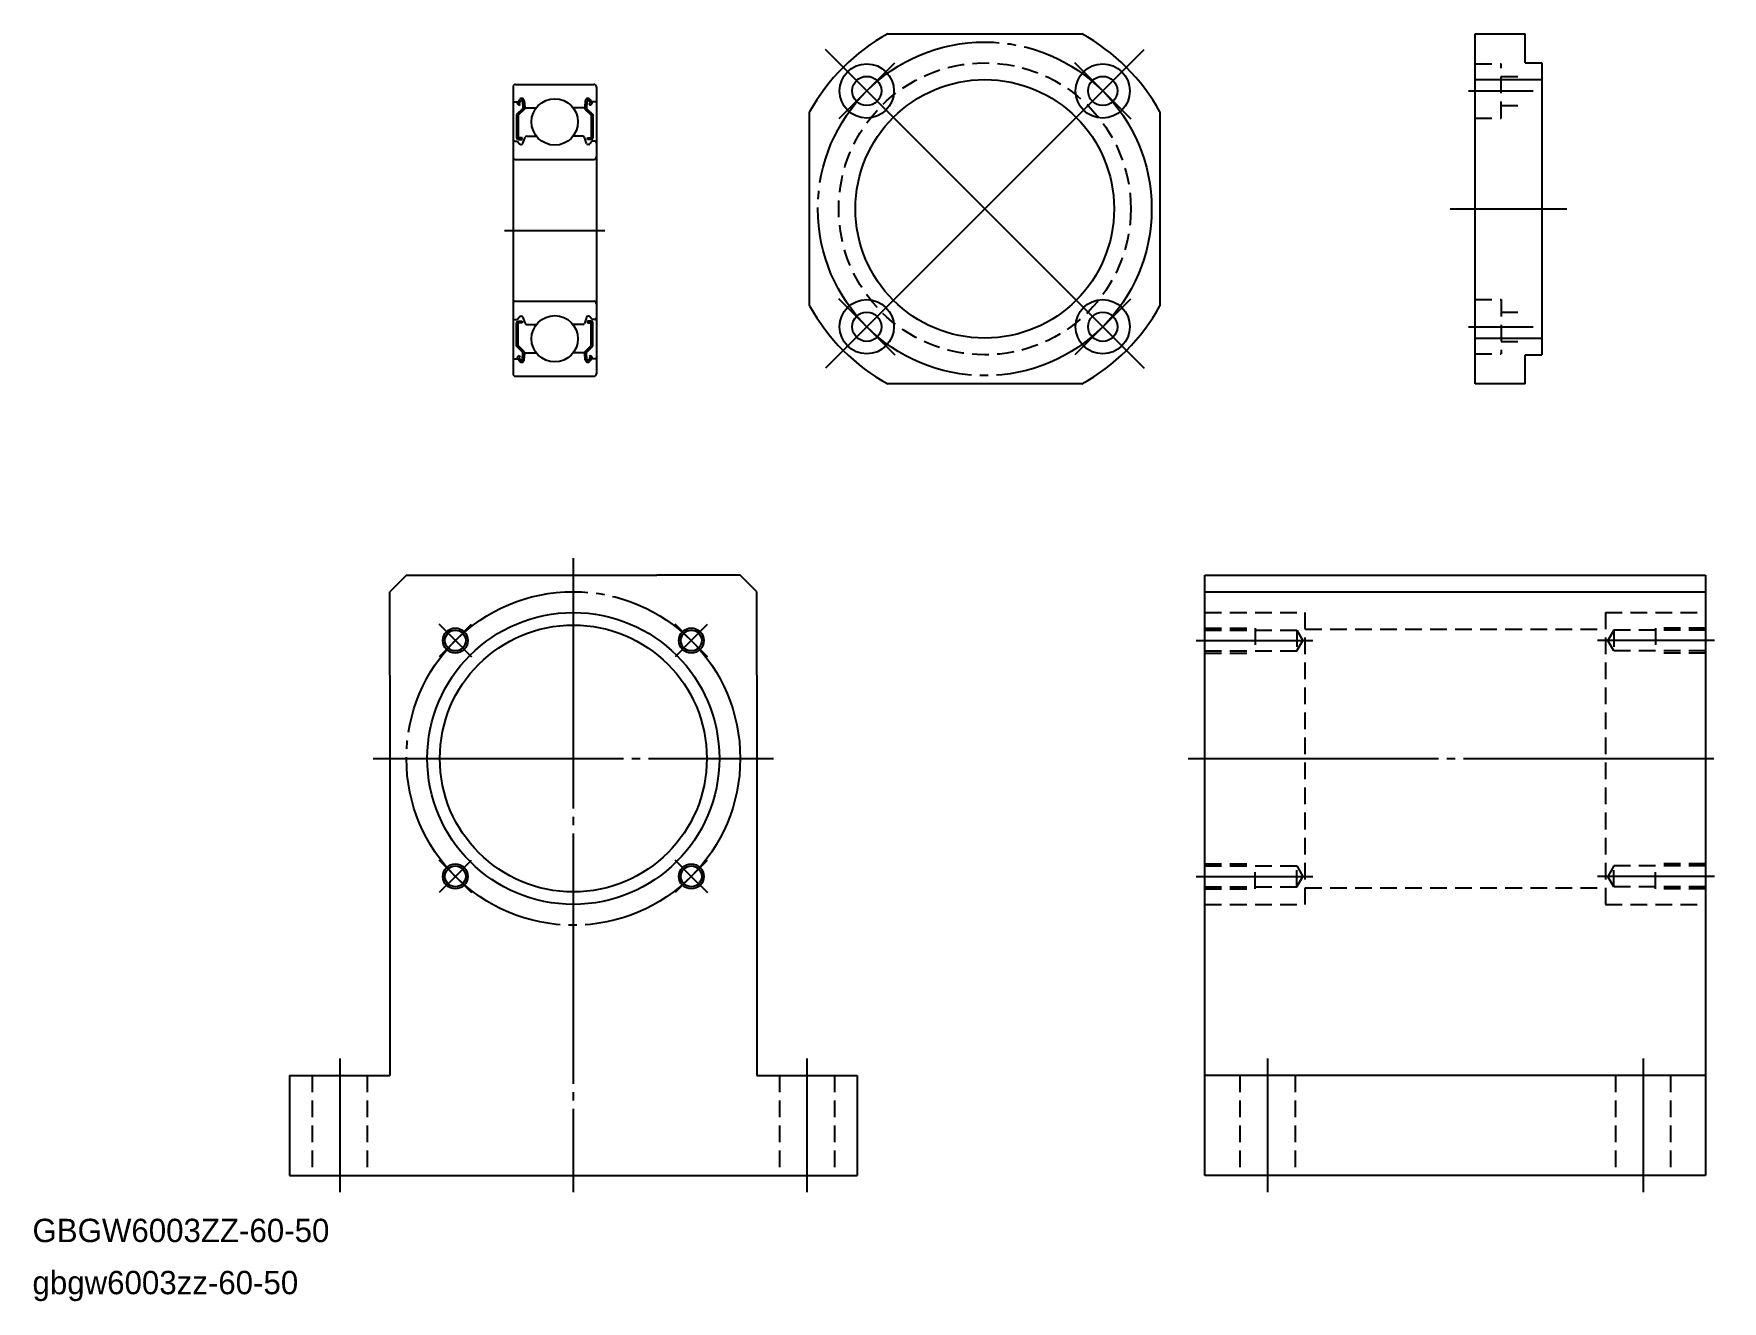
# Model space of a CAD drawing. Extents: x -152 to 50, y -42 to 110.
import ezdxf

# ---------------------------------------------------------------- set-up
doc = ezdxf.new("R2010")
doc.units = 0
doc.linetypes.add('CENTER', pattern=[33, 30, -1, 1, -1])
doc.linetypes.add('DASHED', pattern=[3, 2, -1])
doc.layers.get('0').update_dxf_attribs({"linetype": 'CONTINUOUS'})
doc.layers.add('CENTER', color=7, linetype='CONTINUOUS')

msp = doc.modelspace()

# ---------------------------------------------------------------- linework, layer by layer
at = {"color": 7, "linetype": 'CONTINUOUS'}
for p, q in [((-50.08, 109.54), (-26.84, 109.54)), ((20.32, 67.54), (20.32, 109.54)), ((20.32, 109.54), (26.32, 109.54)), ((26.32, 106.04), (26.32, 109.54)), ((26.32, 106.04), (28.32, 106.04)), ((28.32, 106.04), (28.32, 71.04)), ((20.32, 104.04), (28.32, 104.04)), ((-59.46, 76.92), (-59.46, 100.16)), ((-17.46, 100.16), (-17.46, 76.92)), ((20.32, 73.04), (28.32, 73.04)), ((26.32, 71.04), (28.32, 71.04)), ((26.32, 67.54), (26.32, 71.04)), ((-26.84, 67.54), (-50.08, 67.54)), ((26.32, 67.54), (20.32, 67.54)), ((-107.77, 44.63), (-109.77, 42.63)), ((-107.77, 44.63), (-97.77, 44.63)), ((-97.77, 44.63), (-77.77, 44.63)), ((-67.77, 44.63), (-77.77, 44.63)), ((-65.77, 42.63), (-67.77, 44.63)), ((-12.07, -27.37), (-12.07, 44.63)), ((-12.07, 44.63), (47.93, 44.63)), ((47.93, 44.63), (47.93, -27.37)), ((-109.77, 32.63), (-109.77, 42.63)), ((-65.77, 32.63), (-65.77, 42.63)), ((-12.07, 42.63), (47.93, 42.63)), ((-109.77, 32.63), (-109.77, -15.37)), ((-65.77, 32.63), (-65.77, -15.37)), ((-121.77, -15.37), (-109.77, -15.37)), ((-121.77, -15.37), (-121.77, -27.37)), ((-65.77, -15.37), (-53.77, -15.37)), ((-53.77, -15.37), (-53.77, -27.37)), ((47.93, -15.37), (-12.07, -15.37)), ((-121.77, -27.37), (-53.77, -27.37)), ((47.93, -27.37), (-12.07, -27.37))]:
    msp.add_line(p, q, dxfattribs=at)
at = {"color": 3, "linetype": 'DASHED'}
for p, q in [((20.32, 105.93), (23.42, 105.93)), ((23.42, 99.43), (23.42, 105.93)), ((23.42, 104.43), (26.32, 104.43)), ((20.32, 99.43), (23.42, 99.43)), ((23.42, 100.93), (26.32, 100.93)), ((20.32, 77.65), (23.42, 77.65)), ((23.42, 77.65), (23.42, 71.15)), ((23.42, 76.15), (26.32, 76.15)), ((20.32, 71.15), (23.42, 71.15)), ((23.42, 72.65), (26.32, 72.65)), ((-12.07, 40.13), (-0.07, 40.13)), ((-0.07, 5.13), (-0.07, 40.13)), ((35.93, 40.13), (47.93, 40.13)), ((35.93, 40.13), (35.93, 5.13)), ((-12.07, 38.27), (-6.07, 38.27)), ((-12.07, 38.02), (-1.07, 38.02)), ((-6.07, 38.27), (-6.07, 35.27)), ((-1.07, 38.02), (-0.35, 36.77)), ((-1.07, 38.02), (-1.07, 35.52)), ((-1.07, 35.52), (-0.35, 36.77)), ((-0.07, 38.13), (35.93, 38.13)), ((36.93, 38.02), (36.2, 36.77)), ((36.93, 35.52), (36.2, 36.77)), ((47.93, 38.02), (36.93, 38.02)), ((36.93, 38.02), (36.93, 35.52)), ((47.93, 38.27), (41.93, 38.27)), ((41.93, 38.27), (41.93, 35.27)), ((-12.07, 35.52), (-1.07, 35.52)), ((-12.07, 35.27), (-6.07, 35.27)), ((47.93, 35.52), (36.93, 35.52)), ((47.93, 35.27), (41.93, 35.27)), ((-12.07, 9.99), (-6.07, 9.99)), ((-12.07, 9.74), (-1.07, 9.74)), ((-6.07, 6.99), (-6.07, 9.99)), ((-1.07, 9.74), (-0.35, 8.49)), ((-1.07, 7.24), (-1.07, 9.74)), ((-1.07, 7.24), (-0.35, 8.49)), ((36.93, 9.74), (36.2, 8.49)), ((36.93, 7.24), (36.2, 8.49)), ((47.93, 9.74), (36.93, 9.74)), ((36.93, 7.24), (36.93, 9.74)), ((47.93, 9.99), (41.93, 9.99)), ((41.93, 6.99), (41.93, 9.99)), ((-12.07, 7.24), (-1.07, 7.24)), ((-12.07, 6.99), (-6.07, 6.99)), ((-0.07, 7.13), (35.93, 7.13)), ((47.93, 7.24), (36.93, 7.24)), ((47.93, 6.99), (41.93, 6.99)), ((-12.07, 5.13), (-0.07, 5.13)), ((35.93, 5.13), (47.93, 5.13)), ((-119.07, -15.37), (-119.07, -27.37)), ((-112.47, -15.37), (-112.47, -27.37)), ((-63.07, -15.37), (-63.07, -27.37)), ((-56.47, -15.37), (-56.47, -27.37)), ((-7.87, -15.37), (-7.87, -27.37)), ((-1.27, -15.37), (-1.27, -27.37)), ((37.13, -15.37), (37.13, -27.37)), ((43.73, -15.37), (43.73, -27.37))]:
    msp.add_line(p, q, dxfattribs=at)
for p, q in [((-94.7, 103.46), (-85.3, 103.46)), ((-95, 103.16), (-95, 68.76)), ((-94.9, 101.36), (-94.44, 101.36)), ((-94.44, 101.36), (-94.19, 101.66)), ((-94.29, 101.23), (-94.04, 101.53)), ((-94.13, 101.1), (-94.29, 101.23)), ((-93.86, 101.47), (-93.82, 100.59)), ((-93.66, 101.49), (-93.6, 100.75)), ((-86.34, 101.49), (-86.4, 100.75)), ((-86.14, 101.47), (-86.18, 100.59)), ((-85.71, 101.23), (-85.96, 101.53)), ((-85.87, 101.1), (-85.71, 101.23)), ((-85.56, 101.36), (-85.81, 101.66)), ((-85.1, 101.36), (-85.56, 101.36)), ((-85, 103.16), (-85, 68.76)), ((-93.82, 100.59), (-94.57, 99.84)), ((-94.57, 99.84), (-94.57, 97.06)), ((-94.26, 100.95), (-94.42, 101.08)), ((-93.62, 100.51), (-94.37, 99.76)), ((-94.37, 99.76), (-94.37, 97.06)), ((-94.26, 100.95), (-94.13, 101.1)), ((-93.62, 100.98), (-93.62, 100.51)), ((-93.5, 100.66), (-92.2, 100.66)), ((-86.5, 100.66), (-87.8, 100.66)), ((-86.38, 100.98), (-86.38, 100.51)), ((-86.38, 100.51), (-85.63, 99.76)), ((-86.18, 100.59), (-85.43, 99.84)), ((-85.74, 100.95), (-85.87, 101.1)), ((-85.74, 100.95), (-85.59, 101.08)), ((-85.63, 99.76), (-85.63, 97.06)), ((-85.43, 99.84), (-85.43, 97.06)), ((-93.36, 97.26), (-92.2, 97.26)), ((-86.64, 97.26), (-87.8, 97.26)), ((-94.8, 96.66), (-94.5, 96.66)), ((-94.5, 96.66), (-94.23, 96.33)), ((-93.92, 97.06), (-94.37, 97.06)), ((-94.37, 96.86), (-93.92, 96.86)), ((-94.07, 96.26), (-94.01, 96.26)), ((-93.92, 96.86), (-93.92, 97.06)), ((-93.82, 96.39), (-93.55, 97.13)), ((-86.18, 96.39), (-86.45, 97.13)), ((-86.08, 96.86), (-86.08, 97.06)), ((-86.08, 97.06), (-85.63, 97.06)), ((-85.63, 96.86), (-86.08, 96.86)), ((-85.93, 96.26), (-85.99, 96.26)), ((-85.5, 96.66), (-85.78, 96.33)), ((-85.2, 96.66), (-85.5, 96.66)), ((-94.7, 94.46), (-85.3, 94.46)), ((-94.7, 77.46), (-85.3, 77.46)), ((-94.8, 75.26), (-94.5, 75.26)), ((-94.5, 75.26), (-94.23, 75.59)), ((-94.37, 75.06), (-93.92, 75.06)), ((-94.07, 75.66), (-94.01, 75.66)), ((-93.92, 75.06), (-93.92, 74.86)), ((-93.82, 75.53), (-93.55, 74.79)), ((-86.18, 75.53), (-86.45, 74.79)), ((-86.08, 75.06), (-86.08, 74.86)), ((-85.63, 75.06), (-86.08, 75.06)), ((-85.93, 75.66), (-85.99, 75.66)), ((-85.5, 75.26), (-85.78, 75.59)), ((-85.2, 75.26), (-85.5, 75.26)), ((-94.57, 72.08), (-94.57, 74.86)), ((-94.37, 72.16), (-94.37, 74.86)), ((-93.92, 74.86), (-94.37, 74.86)), ((-93.36, 74.66), (-92.2, 74.66)), ((-86.64, 74.66), (-87.8, 74.66)), ((-86.08, 74.86), (-85.63, 74.86)), ((-85.63, 72.16), (-85.63, 74.86)), ((-85.43, 72.08), (-85.43, 74.86)), ((-93.82, 71.33), (-94.57, 72.08)), ((-94.26, 70.97), (-94.42, 70.84)), ((-93.62, 71.41), (-94.37, 72.16)), ((-94.26, 70.97), (-94.13, 70.82)), ((-93.86, 70.45), (-93.82, 71.33)), ((-93.66, 70.43), (-93.6, 71.17)), ((-93.62, 70.94), (-93.62, 71.41)), ((-93.5, 71.26), (-92.2, 71.26)), ((-86.5, 71.26), (-87.8, 71.26)), ((-86.34, 70.43), (-86.4, 71.17)), ((-86.38, 71.41), (-85.63, 72.16)), ((-86.38, 70.94), (-86.38, 71.41)), ((-86.18, 71.33), (-85.43, 72.08)), ((-86.14, 70.45), (-86.18, 71.33)), ((-85.74, 70.97), (-85.87, 70.82)), ((-85.74, 70.97), (-85.59, 70.84)), ((-94.9, 70.56), (-94.44, 70.56)), ((-94.44, 70.56), (-94.19, 70.26)), ((-94.13, 70.82), (-94.29, 70.69)), ((-94.29, 70.69), (-94.04, 70.39)), ((-85.71, 70.69), (-85.96, 70.39)), ((-85.87, 70.82), (-85.71, 70.69)), ((-85.56, 70.56), (-85.81, 70.26)), ((-85.1, 70.56), (-85.56, 70.56)), ((-94.7, 68.46), (-85.3, 68.46)), ((-92.2, 68.46), (-92.2, 68.46)), ((-90, 68.46), (-90, 68.46))]:
    msp.add_line(p, q)
msp.add_circle((-38.46, 88.54), 17.5, dxfattribs=at)
at = {"color": 7, "linetype": 'CONTINUOUS'}
for centre, radius in [((-52.6, 102.68), 3.25), ((-24.32, 102.68), 3.25), ((-52.6, 102.68), 1.75), ((-38.46, 88.54), 15.5), ((-24.32, 102.68), 1.75), ((-52.6, 74.4), 3.25), ((-24.32, 74.4), 3.25), ((-52.6, 74.4), 1.75), ((-24.32, 74.4), 1.75), ((-87.77, 22.63), 17.5), ((-87.77, 22.63), 16), ((-101.91, 36.77), 1.25), ((-73.63, 36.77), 1.25), ((-101.91, 8.49), 1.25), ((-73.63, 8.49), 1.25)]:
    msp.add_circle(centre, radius, dxfattribs=at)
for centre in [(-90, 98.96), (-90, 72.96)]:
    msp.add_circle(centre, 2.78)
at = {"color": 3, "linetype": 'CONTINUOUS'}
for centre in [(-101.91, 36.77), (-73.63, 36.77), (-101.91, 8.49), (-73.63, 8.49)]:
    msp.add_circle(centre, 1.5, dxfattribs=at)
at = {"color": 7, "linetype": 'CONTINUOUS'}
for start, end in [(118.955, 151.045), (28.955, 61.045), (208.955, 241.045), (298.955, 331.045)]:
    msp.add_arc((-38.46, 88.54), 24, start, end, dxfattribs=at)
for centre, radius, start, end in [((-94.7, 103.16), 0.3, 90, 180), ((-85.3, 103.16), 0.3, 0, 90), ((-94.9, 101.46), 0.1, 180, 270), ((-94.29, 101.23), 0.2, 140.0031, 230.0823), ((-93.96, 101.47), 0.3, 4.9968, 140.0031), ((-93.96, 101.47), 0.1, 2.8198, 140.0012), ((-86.04, 101.47), 0.3, 39.9969, 175.0032), ((-86.04, 101.47), 0.1, 39.9988, 177.1802), ((-85.71, 101.23), 0.2, 309.9177, 39.9969), ((-85.1, 101.46), 0.1, 270, 0), ((-93.5, 100.76), 0.1, 184.9968, 270), ((-86.5, 100.76), 0.1, 270, 355.0032), ((-93.36, 97.06), 0.2, 90, 159.9921), ((-86.64, 97.06), 0.2, 20.0079, 90), ((-94.8, 96.46), 0.2, 90, 180), ((-94.37, 97.06), 0.2, 180, 270), ((-94.07, 96.46), 0.2, 219.9947, 270), ((-94.01, 96.46), 0.2, 270, 339.9921), ((-85.99, 96.46), 0.2, 200.0079, 270), ((-85.93, 96.46), 0.2, 270, 320.0053), ((-85.63, 97.06), 0.2, 270, 0), ((-85.2, 96.46), 0.2, 0, 90), ((-94.7, 94.76), 0.3, 180, 270), ((-85.3, 94.76), 0.3, 270, 0), ((-94.7, 77.16), 0.3, 90, 180), ((-85.3, 77.16), 0.3, 0, 90), ((-94.8, 75.46), 0.2, 180, 270), ((-94.37, 74.86), 0.2, 90, 180), ((-94.07, 75.46), 0.2, 90, 140.0053), ((-94.01, 75.46), 0.2, 20.0079, 90), ((-85.99, 75.46), 0.2, 90, 159.9921), ((-85.93, 75.46), 0.2, 39.9947, 90), ((-85.63, 74.86), 0.2, 0, 90), ((-85.2, 75.46), 0.2, 270, 0), ((-93.36, 74.86), 0.2, 200.0079, 270), ((-86.64, 74.86), 0.2, 270, 339.9921), ((-94.29, 70.69), 0.2, 129.9177, 219.9969), ((-93.5, 71.16), 0.1, 90, 175.0032), ((-86.5, 71.16), 0.1, 4.9968, 90), ((-85.71, 70.69), 0.2, 320.0031, 50.0823), ((-94.9, 70.46), 0.1, 90, 180), ((-93.96, 70.46), 0.3, 219.9969, 355.0032), ((-93.96, 70.46), 0.1, 219.9988, 357.1802), ((-86.04, 70.46), 0.3, 184.9968, 320.0031), ((-86.04, 70.46), 0.1, 182.8198, 320.0012), ((-85.1, 70.46), 0.1, 0, 90), ((-94.7, 68.76), 0.3, 180, 270), ((-85.3, 68.76), 0.3, 270, 0)]:
    msp.add_arc(centre, radius, start, end)
at = {"layer": 'CENTER', "color": 1, "linetype": 'CENTER'}
for p, q in [((-38.46, 88.54), (-57.55, 107.63)), ((-38.46, 88.54), (-19.37, 107.63)), ((-52.6, 102.68), (-55.96, 106.04)), ((-52.6, 102.68), (-49.24, 106.04)), ((-24.32, 102.68), (-27.67, 106.04)), ((-24.32, 102.68), (-20.96, 106.04)), ((-52.6, 102.68), (-55.96, 99.32)), ((-52.6, 102.68), (-49.24, 99.32)), ((-24.32, 102.68), (-27.67, 99.32)), ((-24.32, 102.68), (-20.96, 99.32)), ((19.52, 102.68), (27.25, 102.68)), ((-38.46, 88.54), (-57.55, 69.45)), ((-38.46, 88.54), (-19.37, 69.45)), ((17.32, 88.54), (31.32, 88.54)), ((-52.6, 74.4), (-55.96, 77.76)), ((-52.6, 74.4), (-49.24, 77.76)), ((-24.32, 74.4), (-27.67, 77.76)), ((-24.32, 74.4), (-20.96, 77.76)), ((-52.6, 74.4), (-55.96, 71.04)), ((-52.6, 74.4), (-49.24, 71.04)), ((-24.32, 74.4), (-27.67, 71.04)), ((-24.32, 74.4), (-20.96, 71.04)), ((19.52, 74.4), (27.25, 74.4)), ((-87.77, 46.63), (-87.77, -29.37)), ((-101.91, 36.77), (-103.86, 38.72)), ((-101.91, 36.77), (-99.97, 38.72)), ((-73.63, 36.77), (-75.57, 38.72)), ((-73.63, 36.77), (-71.68, 38.72)), ((-101.91, 36.77), (-103.86, 34.83)), ((-101.91, 36.77), (-99.97, 34.83)), ((-73.63, 36.77), (-75.57, 34.83)), ((-73.63, 36.77), (-71.68, 34.83)), ((-13.13, 36.77), (-0.35, 36.77)), ((-13.13, 36.77), (0.86, 36.77)), ((48.98, 36.77), (34.99, 36.77)), ((48.98, 36.77), (36.2, 36.77)), ((-111.77, 22.63), (-63.77, 22.63)), ((-14.07, 22.63), (49.93, 22.63)), ((-101.91, 8.49), (-103.86, 10.43)), ((-101.91, 8.49), (-99.97, 10.43)), ((-73.63, 8.49), (-75.57, 10.43)), ((-73.63, 8.49), (-71.68, 10.43)), ((-101.91, 8.49), (-103.86, 6.54)), ((-101.91, 8.49), (-99.97, 6.54)), ((-73.63, 8.49), (-75.57, 6.54)), ((-73.63, 8.49), (-71.68, 6.54)), ((-13.13, 8.49), (-0.35, 8.49)), ((-13.13, 8.49), (0.86, 8.49)), ((48.98, 8.49), (34.99, 8.49)), ((48.98, 8.49), (36.2, 8.49)), ((-115.77, -13.37), (-115.77, -29.37)), ((-59.77, -13.37), (-59.77, -29.37)), ((-4.57, -13.37), (-4.57, -29.37)), ((40.43, -13.37), (40.43, -29.37))]:
    msp.add_line(p, q, dxfattribs=at)
at = {"layer": 'CENTER'}
msp.add_line((-96, 85.96), (-84, 85.96), dxfattribs=at)
at = {"layer": 'CENTER', "color": 1, "linetype": 'CENTER'}
for centre in [(-38.46, 88.54), (-87.77, 22.63)]:
    msp.add_circle(centre, 20, dxfattribs=at)

# ---------------------------------------------------------------- texts
at = {"linetype": 'CONTINUOUS'}
for s, p in [('GBGW6003ZZ-60-50', (-152.59, -35.37)), ('gbgw6003zz-60-50', (-152.59, -41.62))]:
    msp.add_text(s, height=2.8, dxfattribs=at).set_placement(p)

doc.saveas('drawing.dxf')
